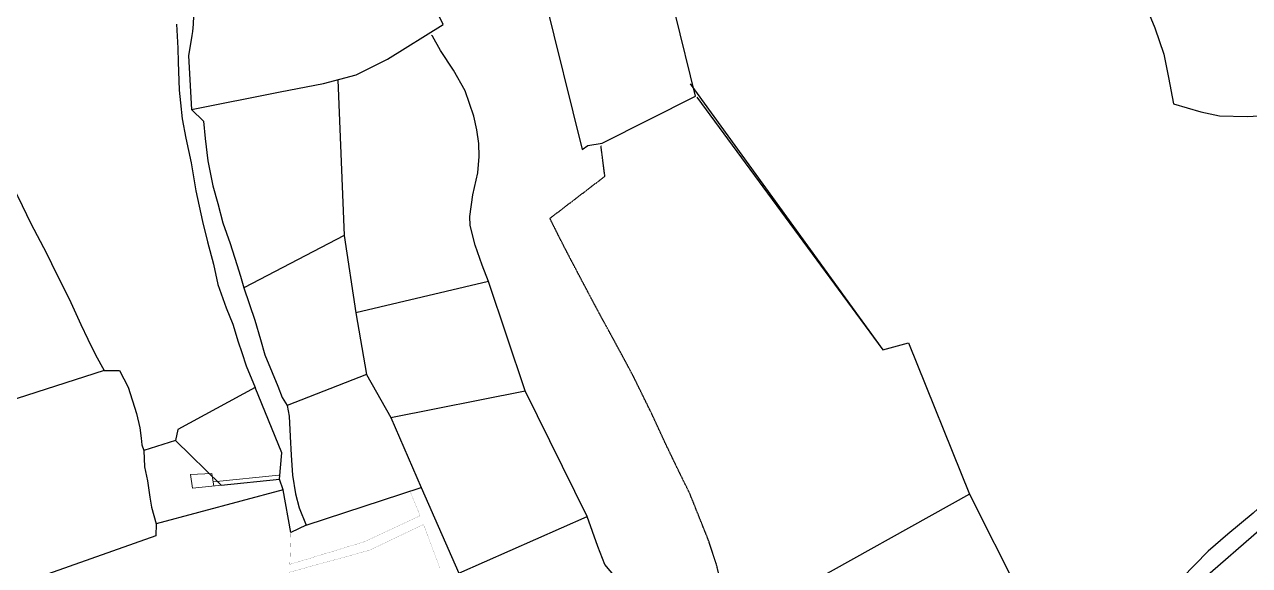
# Model space of a CAD drawing. Header units: millimetres. Extents: x 605783 to 624057, y 1302882 to 1324092.
# Drawn here: x 622509 to 623376, y 1323007 to 1323390 of the extents above; entities that cross this region are included whole.
import ezdxf

# ---------------------------------------------------------------- set-up
doc = ezdxf.new("R2010")
doc.units = ezdxf.units.MM
doc.linetypes.add('HIDDEN', pattern=[0.375, 0.25, -0.125])
for name, color, linetype in [('-2', 1, 'Continuous'), ('-3', 7, 'Continuous'), ('CVL_CUADCON_LIN', 8, 'Continuous'), ('CVL_CUADCON_TIT', 1, 'Continuous')]:
    doc.layers.add(name, color=color, linetype=linetype)

msp = doc.modelspace()

# ---------------------------------------------------------------- linework, layer by layer
at = {"layer": '-2', "color": 1, "linetype": 'Continuous'}
for p, q in [((622730.99, 1323350.952), (622735.532, 1323240.923)), ((622735.532, 1323240.923), (622664.427, 1323203.852)), ((622735.532, 1323240.923), (622743.772, 1323186.035)), ((622837.622, 1323208.278), (622743.772, 1323186.035)), ((622863.584, 1323131.062), (622837.622, 1323208.278)), ((622743.772, 1323186.035), (622751.291, 1323142.61)), ((622565.829, 1323145.367), (622468.955, 1323114.302)), ((622751.291, 1323142.61), (622695.064, 1323120.667)), ((622751.291, 1323142.61), (622768.549, 1323112.156)), ((622768.549, 1323112.156), (622863.584, 1323131.062)), ((622907.289, 1323042.199), (622863.584, 1323131.062)), ((623248.661, 1322915.891), (623481.884, 1323118.902)), ((622768.549, 1323112.156), (622789.887, 1323062.525)), ((622616.14, 1323095.75), (622593.847, 1323088.697)), ((622692.251, 1323060.979), (622689.648, 1323068.421)), ((622692.251, 1323060.979), (622602.419, 1323036.852)), ((622697.826, 1323030.827), (622692.251, 1323060.979)), ((622708.631, 1323035.888), (622789.887, 1323062.525)), ((623177.861, 1323057.841), (623008.19, 1322963.556)), ((623177.861, 1323057.841), (623244.82, 1322924.637)), ((622708.631, 1323035.888), (622697.826, 1323030.827))]:
    msp.add_line(p, q, dxfattribs=at)
for points in [[(622470.399, 1323534.117), (622465.381, 1323516.955), (622464.14, 1323498.423), (622462.327, 1323487.28), (622458.318, 1323469.837), (622457.004, 1323448.51), (622456.518, 1323429.704), (622457.075, 1323411.888), (622458.367, 1323393.036), (622461.723, 1323375.403), (622466.637, 1323359.001), (622472.104, 1323344.364), (622478.528, 1323327.414), (622485.408, 1323308.418), (622494.795, 1323288.086), (622504.709, 1323268.503), (622513.868, 1323249.193), (622525.02, 1323228.307), (622532.011, 1323213.631), (622540.962, 1323196.107), (622549.131, 1323177.841), (622554.202, 1323167.538), (622559.508, 1323156.466), (622565.829, 1323145.367)], [(623277.324, 1323474.361), (623287.972, 1323443.824), (623296.264, 1323420.468), (623302.421, 1323403.016), (623308.884, 1323387.591), (623315.269, 1323369.117), (623318.398, 1323352.506), (623321.983, 1323333.849), (623341.408, 1323328.261), (623354.55, 1323325.379), (623374.107, 1323324.874), (623390.909, 1323325.965), (623408.721, 1323326.777), (623426.358, 1323330.644), (623446.26, 1323333.69), (623511.064, 1323323.624)], [(622616.887, 1323390.212), (622617.723, 1323373.407), (622617.975, 1323363.482), (622618.656, 1323350.495), (622618.733, 1323343.627), (622619.773, 1323334.7), (622621.001, 1323323.225), (622623.447, 1323309.683), (622627.318, 1323292.291), (622630.616, 1323272.37), (622635.392, 1323250.631), (622638.834, 1323236.301), (622642.998, 1323220.427), (622646.186, 1323206.104), (622652.116, 1323189.675), (622656.646, 1323178.114), (622660.388, 1323165.557), (622662.991, 1323158.115), (622666.05, 1323148.627), (622672.514, 1323133.202)], [(622837.622, 1323208.278), (622833.091, 1323219.839), (622828.119, 1323233.954), (622824.664, 1323247.775), (622824.32, 1323254.142), (622826.498, 1323269.598), (622829.947, 1323285.021), (622831.011, 1323296.692), (622830.739, 1323305.853), (622829.211, 1323315.556), (622827.174, 1323325.272), (622821.03, 1323343.232), (622812.763, 1323357.687), (622803.72, 1323371.653), (622797.88, 1323381.721), (622797.131, 1323382.249)], [(622837.622, 1323208.278), (622833.091, 1323219.839), (622828.119, 1323233.954), (622824.664, 1323247.775), (622824.32, 1323254.142), (622826.498, 1323269.598), (622829.947, 1323285.021), (622831.011, 1323296.692), (622830.739, 1323305.853), (622829.211, 1323315.556), (622827.174, 1323325.272), (622821.03, 1323343.232), (622812.763, 1323357.687), (622803.72, 1323371.653), (622797.88, 1323381.721), (622797.131, 1323382.249)], [(622980.255, 1323348.019), (623116.45, 1323159.877), (623134.628, 1323165.002), (623177.861, 1323057.841)], [(622984.934, 1323338.609), (623116.45, 1323159.877), (623134.628, 1323165.002), (623177.861, 1323057.841)], [(622627.601, 1323329.901), (622635.954, 1323321.567), (622637.162, 1323309.329), (622639.041, 1323293.514), (622642.652, 1323275.874), (622646.14, 1323263.323), (622649.602, 1323249.755), (622654.815, 1323235.125), (622659.514, 1323220.254), (622662.098, 1323212.05), (622664.427, 1323203.852)], [(622664.427, 1323203.852), (622672.224, 1323181.018), (622676.188, 1323167.183), (622679.468, 1323156.418), (622684.48, 1323143.827), (622688.554, 1323134.313), (622691.653, 1323126.35), (622695.064, 1323120.667)], [(622565.829, 1323145.367), (622576.503, 1323145.346), (622582.804, 1323133.485), (622588.681, 1323115.023), (622590.958, 1323104.793), (622591.784, 1323097.396), (622592.428, 1323092.802), (622593.847, 1323088.697)], [(622672.514, 1323133.202), (622617.868, 1323103.589), (622616.14, 1323095.75)], [(622689.648, 1323068.421), (622691.403, 1323087.194), (622672.514, 1323133.202)], [(623484.161, 1323138.17), (623471.245, 1323130.112), (623455.585, 1323114.241), (623437.34, 1323096.657), (623414.418, 1323075.125), (623393.92, 1323058.87), (623378.3, 1323044.525), (623360.374, 1323029.475), (623346.598, 1323017.625), (623327.805, 1322998.529), (623309.371, 1322983.493), (623295.087, 1322971.655), (623276.66, 1322956.873), (623260.552, 1322943.303), (623244.82, 1322924.637)], [(622695.064, 1323120.667), (622696.645, 1323112.997), (622697.293, 1323098.739), (622697.968, 1323085.498), (622698.87, 1323071.234), (622701.075, 1323058.208), (622703.613, 1323048.224), (622708.631, 1323035.888)], [(622616.14, 1323095.75), (622648.364, 1323064.147), (622689.648, 1323068.421)], [(622593.847, 1323088.697), (622594.313, 1323077.241), (622596.343, 1323067.271), (622598.079, 1323055.783), (622599.165, 1323048.634), (622602.419, 1323036.852)], [(622789.887, 1323062.525), (622816.536, 1323002.075), (622907.289, 1323042.199)], [(623011.904, 1322940.064), (622959.344, 1322922.349), (622954.444, 1322968.759), (622945.609, 1322980.939), (622935.432, 1322990.357), (622927.274, 1322999.214), (622919.877, 1323008.051), (622914.872, 1323020.896), (622907.289, 1323042.199)], [(622602.419, 1323036.852), (622602.202, 1323028.466), (622510.376, 1322995.999)]]:
    msp.add_lwpolyline(points, dxfattribs=at)
at = {"layer": '-3', "color": 30, "linetype": 'HIDDEN'}
msp.add_lwpolyline([(623008.19, 1322963.556), (623007.632, 1322971.453), (623003.051, 1322990.899), (622998.679, 1323008.558), (622993.257, 1323024.974), (622986.572, 1323041.676), (622979.888, 1323058.379), (622972.161, 1323074.091), (622962.995, 1323093.146), (622953.127, 1323114.508), (622939.847, 1323141.553), (622927.237, 1323165.02), (622916.073, 1323185.398), (622904.44, 1323207.314), (622893.054, 1323228.97), (622887.006, 1323240.824), (622880.965, 1323252.932), (622919.858, 1323282.698), (622917.107, 1323304.13)], dxfattribs=at)
msp.add_lwpolyline([(623008.19, 1322963.556), (623007.632, 1322971.453), (623003.051, 1322990.899), (622998.679, 1323008.558), (622993.257, 1323024.974), (622986.572, 1323041.676), (622979.888, 1323058.379), (622972.161, 1323074.091), (622962.995, 1323093.146), (622953.127, 1323114.508), (622939.847, 1323141.553), (622927.237, 1323165.02), (622916.073, 1323185.398), (622904.44, 1323207.314), (622893.054, 1323228.97), (622887.006, 1323240.824), (622880.965, 1323252.932), (622919.858, 1323282.698), (622917.107, 1323304.13)], dxfattribs=at)
at = {"layer": 'CVL_CUADCON_LIN', "color": 1, "lineweight": 0, "ltscale": 0.5}
for p, q in [((622626.733, 1323071.9), (622641.969, 1323072.57)), ((622641.969, 1323072.57), (622643.395, 1323063.633)), ((622628.226, 1323062.063), (622626.733, 1323071.9))]:
    msp.add_line(p, q, dxfattribs=at)
at = {"layer": 'CVL_CUADCON_LIN', "color": 1, "lineweight": 0, "ltscale": 0.5, "flags": 128}
for points in [[(622628.226, 1323062.063), (622689.648, 1323068.421)], [(622642.922, 1323066.595), (622689.175, 1323071.384)]]:
    msp.add_lwpolyline(points, dxfattribs=at)
at = {"layer": 'CVL_CUADCON_LIN', "color": 1, "ltscale": 0.5, "const_width": 0.1, "flags": 128}
for points in [[(622782.059, 1323059.959), (622789.189, 1323042.64), (622749.977, 1323024.303), (622697.042, 1323008.207), (622697.826, 1323030.827)], [(622697.368, 1322992.589), (622696.677, 1323002.649), (622753.324, 1323018.201), (622791.608, 1323036.46), (622803.327, 1323005.185)]]:
    msp.add_lwpolyline(points, dxfattribs=at)
at = {"layer": 'CVL_CUADCON_TIT', "color": 1, "ltscale": 0.5}
for p, q in [((622852.534, 1323509.1), (622903.79, 1323301.596)), ((622983.871, 1323339.386), (622969.488, 1323397.809)), ((622917.924, 1323306.206), (622983.871, 1323339.386)), ((622907.872, 1323304.484), (622917.924, 1323306.206)), ((622903.79, 1323301.596), (622907.872, 1323304.484))]:
    msp.add_line(p, q, dxfattribs=at)
at = {"layer": 'CVL_CUADCON_TIT', "color": 7, "ltscale": 0.5, "flags": 128}
msp.add_lwpolyline([(622629.944, 1323420.926), (622628.637, 1323390.369), (622628.159, 1323385.193), (622627.643, 1323382.217), (622625.458, 1323367.831), (622627.601, 1323329.901), (622690.269, 1323342.294), (622720.745, 1323348.215), (622743.973, 1323354.421), (622766.133, 1323365.516), (622805.447, 1323389.955), (622795.922, 1323409.915), (622791.359, 1323417.904), (622787.055, 1323421.853), (622744.123, 1323458.777), (622722.197, 1323448.697), (622705.836, 1323442.772), (622629.944, 1323420.926)], dxfattribs=at)
at = {"layer": 'CVL_CUADCON_TIT', "color": 1, "ltscale": 0.5, "flags": 128}
msp.add_lwpolyline([(622629.944, 1323420.926), (622628.637, 1323390.369), (622628.159, 1323385.193), (622627.643, 1323382.217), (622625.458, 1323367.831), (622627.601, 1323329.901), (622690.269, 1323342.294), (622720.745, 1323348.215), (622743.973, 1323354.421), (622766.133, 1323365.516), (622805.447, 1323389.955), (622795.922, 1323409.915), (622791.359, 1323417.904), (622787.055, 1323421.853), (622744.123, 1323458.777), (622722.197, 1323448.697), (622705.836, 1323442.772), (622629.944, 1323420.926)], dxfattribs=at)

doc.saveas('drawing.dxf')
